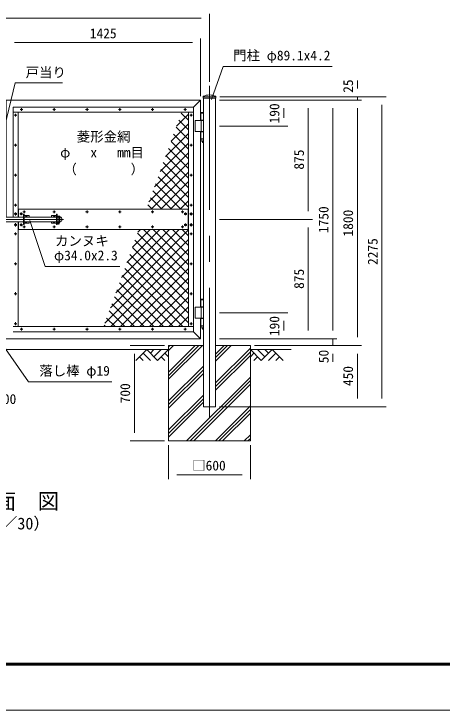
# Model space of a CAD drawing. Units: millimetres, scale not verified. Extents: x -6300 to 6300, y -4455 to 4455.
# Drawn here: x -1255 to 1884, y -4455 to 652 of the extents above; entities that cross this region are included whole.
import ezdxf
from ezdxf.enums import TextEntityAlignment as Align

# ---------------------------------------------------------------- set-up
doc = ezdxf.new("R2010")
doc.units = ezdxf.units.MM
doc.header["$LTSCALE"] = 30
doc.linetypes.add('USER1', pattern=[50.8, 31.75, -6.35, 6.35, -6.35])
for name, color, linetype, lineweight in [('0-0_D-STR1', 1, 'Continuous', 18), ('0-1_D-BMK', 2, 'USER1', 13), ('0-2_D-DCR-HCH', 7, 'Continuous', 9), ('0-3_D-STR4', 7, 'Continuous', 9), ('0-4_D-STR2', 7, 'Continuous', 9), ('0-5_D-STR3', 3, 'Continuous', 13), ('0-6_D-BGD', 7, 'Continuous', 9), ('0-7_D-STR-DIM', 7, 'Continuous', 9), ('0-9_D-STR-TXT', 7, 'Continuous', 9), ('0-A_D-TTL-TXT', 7, 'Continuous', 18), ('0-B_D-TTL', 7, 'Continuous', 9)]:
    doc.layers.add(name, color=color, linetype=linetype, lineweight=lineweight)
doc.styles.add('ＭＳ ゴシック', font='')
doc.styles.get('ＭＳ ゴシック').set_extended_font_data('MS Gothic')

msp = doc.modelspace()

# ---------------------------------------------------------------- linework, layer by layer
at = {"layer": '0-0_D-STR1'}
for p, q in [((62.82, -31.32), (113.62, 19.48)), ((225.12, 44.48), (132.12, 44.48)), ((132.12, 44.48), (132.12, 34.48)), ((225.12, 34.48), (132.12, 34.48)), ((134.07, 34.48), (134.07, -2230.52)), ((223.17, 34.48), (223.17, -2230.52)), ((225.12, 44.48), (225.12, 34.48)), ((113.62, -1500.52), (113.62, -210.52)), ((62.82, -1679.72), (113.62, -1730.52)), ((223.17, -2230.52), (134.07, -2230.52))]:
    msp.add_line(p, q, dxfattribs=at)
for points in [[(113.62, -130.52), (113.62, 19.48), (-1311.38, 19.48), (-1311.38, -838.52)], [(-1260.58, -1679.72), (62.82, -1679.72), (62.82, -31.32), (-1260.58, -31.32), (-1260.58, -838.52)], [(-1311.38, -1730.52), (113.62, -1730.52), (113.62, -1580.52)]]:
    msp.add_lwpolyline(points, dxfattribs=at)
for centre, radius, start, end in [((178.62, -46.18), 103.66, 64.33066, 115.66934), ((135.32, 44.48), 3.2, 120.05225, 180), ((221.92, 44.48), 3.2, 0, 59.94775)]:
    msp.add_arc(centre, radius, start, end, dxfattribs=at)
at = {"layer": '0-1_D-BMK'}
for p, q in [((178.62, -2310.52), (178.62, 124.48)), ((-1208.86, -49.32), (-1188.91, -49.32)), ((-1198.88, -59.29), (-1198.88, -39.34)), ((-968.86, -49.32), (-948.91, -49.32)), ((-958.88, -59.29), (-958.88, -39.34)), ((-728.86, -49.32), (-708.91, -49.32)), ((-718.88, -59.29), (-718.88, -39.34)), ((-488.86, -49.32), (-468.91, -49.32)), ((-478.88, -59.29), (-478.88, -39.34)), ((-248.86, -49.32), (-228.91, -49.32)), ((-238.88, -59.29), (-238.88, -39.34)), ((11.09, -49.32), (-8.86, -49.32)), ((1.12, -59.29), (1.12, -39.34)), ((-1232.61, -90.52), (-1252.56, -90.52)), ((-1242.58, -100.49), (-1242.58, -80.54)), ((34.84, -90.52), (54.79, -90.52)), ((44.82, -100.49), (44.82, -80.54)), ((-1242.58, -320.49), (-1242.58, -300.54)), ((44.82, -320.49), (44.82, -300.54)), ((-1232.61, -310.52), (-1252.56, -310.52)), ((34.84, -310.52), (54.79, -310.52)), ((-1232.61, -530.52), (-1252.56, -530.52)), ((-1242.58, -540.49), (-1242.58, -520.54)), ((34.84, -530.52), (54.79, -530.52)), ((44.82, -540.49), (44.82, -520.54)), ((-1232.61, -750.52), (-1252.56, -750.52)), ((-1242.58, -760.49), (-1242.58, -740.54)), ((34.84, -750.52), (54.79, -750.52)), ((44.82, -760.49), (44.82, -740.54)), ((-1232.58, -815.52), (-1252.58, -815.52)), ((-1242.58, -804.38), (-1242.58, -826.66)), ((-1190.88, -815.52), (-1210.88, -815.52)), ((-1200.88, -805.52), (-1200.88, -825.52)), ((-1168.91, -800.52), (-1188.86, -800.52)), ((-1178.88, -810.49), (-1178.88, -790.54)), ((-968.86, -800.52), (-948.91, -800.52)), ((-958.88, -810.49), (-958.88, -790.54)), ((-728.86, -800.52), (-708.91, -800.52)), ((-718.88, -810.49), (-718.88, -790.54)), ((-488.86, -800.52), (-468.91, -800.52)), ((-478.88, -810.49), (-478.88, -790.54)), ((-248.86, -800.52), (-228.91, -800.52)), ((-238.88, -810.49), (-238.88, -790.54)), ((-28.86, -800.52), (-8.91, -800.52)), ((-18.88, -810.49), (-18.88, -790.54)), ((-6.88, -815.52), (13.12, -815.52)), ((3.12, -805.52), (3.12, -825.52)), ((34.82, -815.52), (54.82, -815.52)), ((44.82, -804.38), (44.82, -826.66)), ((-891.13, -855.52), (-1811.13, -855.52)), ((-926.13, -829.77), (-926.13, -892.68)), ((-1232.58, -895.52), (-1252.58, -895.52)), ((-1242.58, -884.38), (-1242.58, -906.66)), ((-1190.88, -895.52), (-1210.88, -895.52)), ((-1200.88, -885.52), (-1200.88, -905.52)), ((-1168.91, -910.52), (-1188.86, -910.52)), ((-1178.88, -900.54), (-1178.88, -920.49)), ((-968.86, -910.52), (-948.91, -910.52)), ((-958.88, -900.54), (-958.88, -920.49)), ((-728.86, -910.52), (-708.91, -910.52)), ((-718.88, -900.54), (-718.88, -920.49)), ((-488.86, -910.52), (-468.91, -910.52)), ((-478.88, -900.54), (-478.88, -920.49)), ((-248.86, -910.52), (-228.91, -910.52)), ((-238.88, -900.54), (-238.88, -920.49)), ((-28.86, -910.52), (-8.91, -910.52)), ((-18.88, -900.54), (-18.88, -920.49)), ((-6.88, -895.52), (13.12, -895.52)), ((3.12, -885.52), (3.12, -905.52)), ((34.82, -895.52), (54.82, -895.52)), ((44.82, -884.38), (44.82, -906.66)), ((-1232.61, -960.52), (-1252.56, -960.52)), ((-1242.58, -950.54), (-1242.58, -970.49)), ((34.84, -960.52), (54.79, -960.52)), ((44.82, -950.54), (44.82, -970.49)), ((-1242.58, -1170.54), (-1242.58, -1190.49)), ((44.82, -1170.54), (44.82, -1190.49)), ((-1232.61, -1180.52), (-1252.56, -1180.52)), ((34.84, -1180.52), (54.79, -1180.52)), ((-1232.61, -1400.52), (-1252.56, -1400.52)), ((-1242.58, -1390.54), (-1242.58, -1410.49)), ((34.84, -1400.52), (54.79, -1400.52)), ((44.82, -1390.54), (44.82, -1410.49)), ((-1232.61, -1620.52), (-1252.56, -1620.52)), ((-1242.58, -1610.54), (-1242.58, -1630.49)), ((34.84, -1620.52), (54.79, -1620.52)), ((44.82, -1610.54), (44.82, -1630.49)), ((-1208.86, -1661.72), (-1188.91, -1661.72)), ((-1198.88, -1651.74), (-1198.88, -1671.69)), ((-968.86, -1661.72), (-948.91, -1661.72)), ((-958.88, -1651.74), (-958.88, -1671.69)), ((-728.86, -1661.72), (-708.91, -1661.72)), ((-718.88, -1651.74), (-718.88, -1671.69)), ((-488.86, -1661.72), (-468.91, -1661.72)), ((-478.88, -1651.74), (-478.88, -1671.69)), ((-248.86, -1661.72), (-228.91, -1661.72)), ((-238.88, -1651.74), (-238.88, -1671.69)), ((11.09, -1661.72), (-8.86, -1661.72)), ((1.12, -1651.74), (1.12, -1671.69))]:
    msp.add_line(p, q, dxfattribs=at)
at = {"layer": '0-2_D-DCR-HCH'}
for p, q in [((-121.38, -1816.4), (-85.5, -1780.52)), ((-121.38, -2028.53), (126.63, -1780.52)), ((-121.38, -1789.88), (-112.02, -1780.52)), ((-121.38, -2002.01), (100.11, -1780.52)), ((-121.38, -1975.5), (73.6, -1780.52)), ((223.17, -1896.11), (338.76, -1780.52)), ((223.17, -1869.6), (312.25, -1780.52)), ((223.17, -1843.08), (285.73, -1780.52)), ((-281.02, -1810.52), (-360.83, -1890.34)), ((-307.62, -1837.13), (-254.17, -1890.34)), ((-281.02, -1810.52), (-201.2, -1890.34)), ((-254.41, -1837.13), (-227.8, -1810.52)), ((-227.8, -1863.73), (-174.59, -1810.52)), ((-201.2, -1890.34), (-121.38, -1810.52)), ((-147.99, -1837.13), (-121.38, -1863.61)), ((223.17, -2055.21), (478.62, -1799.76)), ((223.17, -2081.73), (478.62, -1826.28)), ((558.44, -1890.34), (478.62, -1810.52)), ((505.23, -1837.13), (478.62, -1863.61)), ((585.04, -1863.73), (531.83, -1810.52)), ((638.26, -1810.52), (558.44, -1890.34)), ((611.79, -1837.26), (585.04, -1810.52)), ((664.86, -1837.13), (611.41, -1890.34)), ((638.26, -1810.52), (718.07, -1890.34)), ((-334.23, -1863.73), (-307.5, -1890.34)), ((-174.59, -1863.73), (-147.86, -1890.34)), ((223.17, -2108.24), (478.62, -1852.79)), ((531.83, -1863.73), (505.1, -1890.34)), ((691.47, -1863.73), (664.74, -1890.34)), ((-121.38, -2187.63), (134.07, -1932.18)), ((-121.38, -2214.15), (134.07, -1958.7)), ((-121.38, -2240.66), (134.07, -1985.21)), ((9.99, -2480.52), (478.62, -2011.89)), ((36.51, -2480.52), (478.62, -2038.41)), ((63.03, -2480.52), (478.62, -2064.93)), ((-121.38, -2399.76), (134.07, -2144.31)), ((-121.38, -2426.28), (134.07, -2170.83)), ((-121.38, -2452.79), (134.07, -2197.34)), ((222.12, -2480.52), (478.62, -2224.02)), ((248.64, -2480.52), (478.62, -2250.54)), ((275.16, -2480.52), (478.62, -2277.06)), ((434.26, -2480.52), (478.62, -2436.16)), ((460.77, -2480.52), (478.62, -2462.67))]:
    msp.add_line(p, q, dxfattribs=at)
at = {"layer": '0-3_D-STR4'}
for p, q in [((-121.38, -2480.52), (-121.38, -1780.52)), ((-121.38, -1780.52), (134.07, -1780.52)), ((223.17, -1780.52), (478.62, -1780.52)), ((478.62, -2480.52), (478.62, -1780.52)), ((478.62, -2480.52), (-121.38, -2480.52))]:
    msp.add_line(p, q, dxfattribs=at)
at = {"layer": '0-4_D-STR2'}
for p, q in [((-62.27, -170.76), (24.82, -83.67)), ((24.82, -128.22), (-27.68, -75.72)), ((24.82, -198.93), (-46.55, -127.56)), ((-102.74, -281.94), (24.82, -154.38)), ((24.82, -269.64), (-65.42, -179.4)), ((-143.2, -393.11), (24.82, -225.09)), ((24.82, -340.35), (-84.29, -231.24)), ((-183.67, -504.29), (24.82, -295.8)), ((24.82, -411.06), (-103.15, -283.09)), ((24.82, -481.77), (-122.02, -334.93)), ((-224.13, -615.46), (24.82, -366.51)), ((24.82, -552.48), (-140.89, -386.77)), ((-264.6, -726.64), (24.82, -437.23)), ((24.82, -623.19), (-159.76, -438.61)), ((-247.76, -780.52), (24.82, -507.94)), ((24.82, -693.9), (-178.63, -490.45)), ((24.82, -764.61), (-197.5, -542.29)), ((-29.98, -780.52), (-216.37, -594.14)), ((-177.05, -780.52), (24.82, -578.65)), ((-100.7, -780.52), (-235.24, -645.98)), ((-106.34, -780.52), (24.82, -649.36)), ((-171.41, -780.52), (-254.11, -697.82)), ((-242.12, -780.52), (-272.97, -749.66)), ((-35.63, -780.52), (24.82, -720.07)), ((-547.85, -1504.87), (24.82, -932.2)), ((-507.38, -1393.69), (-44.21, -930.52)), ((-466.92, -1282.52), (-114.92, -930.52)), ((-426.45, -1171.34), (-185.63, -930.52)), ((-385.99, -1060.17), (-256.34, -930.52)), ((24.82, -1330.3), (-348.45, -957.03)), ((-345.52, -948.99), (-327.05, -930.52)), ((24.82, -1259.59), (-304.25, -930.52)), ((24.82, -1188.88), (-233.54, -930.52)), ((24.82, -1118.17), (-162.83, -930.52)), ((24.82, -1047.46), (-92.12, -930.52)), ((24.82, -976.74), (-21.41, -930.52)), ((-588.31, -1616.04), (24.82, -1002.91)), ((24.82, -1401.01), (-367.32, -1008.87)), ((24.82, -1471.72), (-386.19, -1060.71)), ((-543.28, -1641.72), (24.82, -1073.62)), ((24.82, -1542.43), (-405.06, -1112.55)), ((-472.57, -1641.72), (24.82, -1144.33)), ((24.82, -1613.14), (-423.93, -1164.4)), ((-17.31, -1641.72), (-442.79, -1216.24)), ((-401.86, -1641.72), (24.82, -1215.04)), ((-88.02, -1641.72), (-461.66, -1268.08)), ((-158.73, -1641.72), (-480.53, -1319.92)), ((-331.15, -1641.72), (24.82, -1285.75)), ((-229.44, -1641.72), (-499.4, -1371.76)), ((-260.44, -1641.72), (24.82, -1356.46)), ((-300.16, -1641.72), (-518.27, -1423.6)), ((-189.73, -1641.72), (24.82, -1427.17)), ((-370.87, -1641.72), (-537.14, -1475.45)), ((-441.58, -1641.72), (-556.01, -1527.29)), ((-119.01, -1641.72), (24.82, -1497.89)), ((-512.29, -1641.72), (-574.88, -1579.13)), ((-48.3, -1641.72), (24.82, -1568.6)), ((-583, -1641.72), (-593.75, -1630.97)), ((22.41, -1641.72), (24.82, -1639.31))]:
    msp.add_line(p, q, dxfattribs=at)
at = {"layer": '0-5_D-STR3'}
for p, q in [((-1260.58, -69.32), (62.82, -69.32)), ((-1222.58, -838.52), (-1222.58, -69.32)), ((24.82, -1641.72), (24.82, -69.32)), ((116.59, -75.52), (134.07, -75.52)), ((116.59, -75.52), (116.59, -127.52)), ((118.61, -70.52), (116.61, -72.52)), ((116.61, -72.52), (134.07, -72.52)), ((116.61, -75.52), (116.61, -72.52)), ((118.61, -70.52), (134.07, -70.52)), ((74.09, -130.52), (134.07, -130.52)), ((74.09, -130.52), (74.09, -210.52)), ((116.59, -127.52), (134.07, -127.52)), ((118.22, -130.52), (118.22, -210.52)), ((124.09, -127.52), (124.09, -130.52)), ((74.09, -210.52), (134.07, -210.52)), ((116.59, -213.52), (134.07, -213.52)), ((116.59, -213.52), (116.59, -265.52)), ((124.09, -210.52), (124.09, -213.52)), ((116.59, -265.52), (134.07, -265.52)), ((124.09, -265.52), (124.09, -280.52)), ((130.09, -290.52), (124.09, -280.52)), ((124.09, -280.52), (134.07, -280.52)), ((130.09, -290.52), (134.07, -290.52)), ((24.82, -780.52), (-1222.58, -780.52)), ((-1220.88, -780.52), (-1220.88, -838.52)), ((23.12, -780.52), (23.12, -930.52)), ((-1183.88, -838.52), (-1458.88, -838.52)), ((-1183.88, -818.02), (-1183.88, -893.02)), ((-1183.88, -818.02), (-1179.38, -818.02)), ((-1179.38, -818.02), (-1179.38, -893.02)), ((-1179.38, -827.02), (-1143.88, -827.02)), ((-943.38, -838.52), (-1179.38, -838.52)), ((-1143.88, -827.02), (-1143.88, -838.52)), ((-978.88, -827.02), (-978.88, -838.52)), ((-943.38, -827.02), (-978.88, -827.02)), ((-943.38, -818.02), (-943.38, -893.02)), ((-938.88, -818.02), (-943.38, -818.02)), ((-938.88, -818.02), (-938.88, -893.02)), ((-918.13, -838.52), (-938.88, -838.52)), ((-934.23, -833.82), (-934.23, -838.52)), ((-920.07, -833.02), (-932.33, -833.02)), ((-930.13, -833.82), (-930.13, -838.52)), ((-922.13, -833.82), (-922.13, -838.52)), ((-918.13, -838.52), (-918.13, -872.52)), ((-918.03, -833.82), (-918.03, -838.52)), ((-1183.88, -872.52), (-1458.88, -872.52)), ((-1222.58, -1641.72), (-1222.58, -872.52)), ((-1220.88, -872.52), (-1220.88, -930.52)), ((-1183.88, -893.02), (-1179.38, -893.02)), ((-943.38, -872.52), (-1179.38, -872.52)), ((-1179.38, -884.02), (-1143.88, -884.02)), ((-1143.88, -872.52), (-1143.88, -884.02)), ((-978.88, -872.52), (-978.88, -884.02)), ((-943.38, -884.02), (-978.88, -884.02)), ((-938.88, -893.02), (-943.38, -893.02)), ((-918.13, -872.52), (-938.88, -872.52)), ((-938.88, -887.4), (-930.13, -887.4)), ((-934.23, -872.52), (-934.23, -878.22)), ((-918.03, -878.22), (-934.23, -878.22)), ((-919.7, -879.02), (-932.28, -879.02)), ((-930.13, -872.52), (-930.13, -878.22)), ((-930.13, -879.02), (-930.13, -887.72)), ((-922.13, -887.72), (-930.13, -887.72)), ((-929.33, -888.52), (-930.13, -887.72)), ((-929.33, -879.02), (-929.33, -888.52)), ((-922.93, -888.52), (-929.33, -888.52)), ((-922.93, -879.02), (-922.93, -888.52)), ((-922.93, -888.52), (-922.13, -887.72)), ((-922.13, -872.52), (-922.13, -878.22)), ((-922.13, -879.02), (-922.13, -887.72)), ((-918.03, -872.52), (-918.03, -878.22)), ((24.82, -930.52), (-1222.58, -930.52)), ((116.59, -1445.52), (134.07, -1445.52)), ((116.59, -1445.52), (116.59, -1497.52)), ((118.61, -1440.52), (116.61, -1442.52)), ((116.61, -1442.52), (134.07, -1442.52)), ((116.61, -1445.52), (116.61, -1442.52)), ((118.61, -1440.52), (134.07, -1440.52)), ((74.09, -1500.52), (134.07, -1500.52)), ((74.09, -1500.52), (74.09, -1580.52)), ((116.59, -1497.52), (134.07, -1497.52)), ((118.22, -1500.52), (118.22, -1580.52)), ((124.09, -1497.52), (124.09, -1500.52)), ((74.09, -1580.52), (134.07, -1580.52)), ((124.09, -1580.52), (124.09, -1583.52)), ((116.59, -1583.52), (134.07, -1583.52)), ((116.59, -1583.52), (116.59, -1635.52)), ((62.82, -1641.72), (-1260.58, -1641.72)), ((116.59, -1635.52), (134.07, -1635.52)), ((124.09, -1635.52), (124.09, -1650.52)), ((130.09, -1660.52), (124.09, -1650.52)), ((124.09, -1650.52), (134.07, -1650.52)), ((130.09, -1660.52), (134.07, -1660.52))]:
    msp.add_line(p, q, dxfattribs=at)
for points in [[(-1236.08, -811.77), (-1242.58, -808.01), (-1249.08, -811.77), (-1249.08, -819.27), (-1242.58, -823.02), (-1236.08, -819.27)], [(-1194.38, -811.77), (-1200.88, -808.01), (-1207.38, -811.77), (-1207.38, -819.27), (-1200.88, -823.02), (-1194.38, -819.27)], [(-3.38, -811.77), (3.12, -808.01), (9.62, -811.77), (9.62, -819.27), (3.12, -823.02), (-3.38, -819.27)], [(38.32, -811.77), (44.82, -808.01), (51.32, -811.77), (51.32, -819.27), (44.82, -823.02), (38.32, -819.27)], [(-1236.08, -891.77), (-1242.58, -888.01), (-1249.08, -891.77), (-1249.08, -899.27), (-1242.58, -903.02), (-1236.08, -899.27)], [(-1194.38, -891.77), (-1200.88, -888.01), (-1207.38, -891.77), (-1207.38, -899.27), (-1200.88, -903.02), (-1194.38, -899.27)], [(-3.38, -891.77), (3.12, -888.01), (9.62, -891.77), (9.62, -899.27), (3.12, -903.02), (-3.38, -899.27)], [(38.32, -891.77), (44.82, -888.01), (51.32, -891.77), (51.32, -899.27), (44.82, -903.02), (38.32, -899.27)]]:
    msp.add_lwpolyline(points, close=True, dxfattribs=at)
for centre, radius in [((-1198.88, -49.32), 4), ((-958.88, -49.32), 4), ((-718.88, -49.32), 4), ((-478.88, -49.32), 4), ((-238.88, -49.32), 4), ((1.12, -49.32), 4), ((-1242.58, -90.52), 4), ((44.82, -90.52), 4), ((-1242.58, -310.52), 4), ((44.82, -310.52), 4), ((-1242.58, -530.52), 4), ((44.82, -530.52), 4), ((-1242.58, -750.52), 4), ((44.82, -750.52), 4), ((-1242.58, -815.52), 6.25), ((-1200.88, -815.52), 6.25), ((-1178.88, -800.52), 4), ((-958.88, -800.52), 4), ((-718.88, -800.52), 4), ((-478.88, -800.52), 4), ((-238.88, -800.52), 4), ((-18.88, -800.52), 4), ((3.12, -815.52), 6.25), ((44.82, -815.52), 6.25), ((-1242.58, -895.52), 6.25), ((-1200.88, -895.52), 6.25), ((-1178.88, -910.52), 4), ((-958.88, -910.52), 4), ((-718.88, -910.52), 4), ((-478.88, -910.52), 4), ((-238.88, -910.52), 4), ((-18.88, -910.52), 4), ((3.12, -895.52), 6.25), ((44.82, -895.52), 6.25), ((-1242.58, -960.52), 4), ((44.82, -960.52), 4), ((-1242.58, -1180.52), 4), ((44.82, -1180.52), 4), ((-1242.58, -1400.52), 4), ((44.82, -1400.52), 4), ((-1242.58, -1620.52), 4), ((44.82, -1620.52), 4), ((-1198.88, -1661.72), 4), ((-958.88, -1661.72), 4), ((-718.88, -1661.72), 4), ((-478.88, -1661.72), 4), ((-238.88, -1661.72), 4), ((1.12, -1661.72), 4)]:
    msp.add_circle(centre, radius, dxfattribs=at)
for centre, radius, start, end in [((-1163.88, -840.52), 8, 14.47751, 165.52249), ((-958.88, -840.52), 8, 14.47751, 165.52249), ((-932.18, -836.03), 3.02, 47.18249, 132.81751), ((-926.13, -843.42), 10.4, 67.38014, 112.61986), ((-920.08, -836.05), 3.03, 47.363, 132.637), ((-918.13, -855.52), 17, 270, 90), ((-1163.88, -870.52), 8, 194.47751, 345.52249), ((-958.88, -870.52), 8, 194.47751, 345.52249), ((-932.18, -876), 3.02, 227.28053, 312.71947), ((-926.13, -868.62), 10.4, 247.38014, 292.61986), ((-920.08, -876.08), 2.96, 226.1605, 313.8395)]:
    msp.add_arc(centre, radius, start, end, dxfattribs=at)
at = {"layer": '0-6_D-BGD'}
for p, q in [((-2521.38, -1810.52), (-121.38, -1810.52)), ((478.62, -1810.52), (778.62, -1810.52))]:
    msp.add_line(p, q, dxfattribs=at)
at = {"layer": '0-7_D-STR-DIM'}
for p, q in [((-2761.38, 621.48), (118.62, 621.48)), ((178.62, 154.48), (178.62, 651.48)), ((113.62, 49.48), (113.62, 471.48)), ((-1251.38, 441.48), (-1191.38, 441.48)), ((-1251.38, 441.48), (53.62, 441.48)), ((1263.17, 104.48), (1263.17, 164.48)), ((253.17, 19.48), (933.17, 19.48)), ((253.17, 19.48), (1113.17, 19.48)), ((253.17, 19.48), (1293.17, 19.48)), ((253.17, 19.48), (753.17, 19.48)), ((253.17, 19.48), (1293.17, 19.48)), ((255.12, 44.48), (1473.17, 44.48)), ((255.12, 44.48), (1293.17, 44.48)), ((1263.17, 19.48), (1263.17, 44.48)), ((723.17, -40.52), (723.17, -110.52)), ((903.17, -40.52), (903.17, -795.52)), ((1083.17, -40.52), (1083.17, -1670.52)), ((1263.17, -40.52), (1263.17, -1720.52)), ((1263.17, -40.52), (1263.17, -100.52)), ((1443.17, -15.52), (1443.17, -2170.52)), ((253.17, -170.52), (753.17, -170.52)), ((253.17, -855.52), (933.17, -855.52)), ((253.17, -855.52), (933.17, -855.52)), ((903.17, -915.52), (903.17, -1670.52)), ((253.17, -1540.52), (753.17, -1540.52)), ((723.17, -1670.52), (723.17, -1600.52)), ((1083.17, -1670.52), (1083.17, -1610.52)), ((253.17, -1730.52), (933.17, -1730.52)), ((253.17, -1730.52), (1113.17, -1730.52)), ((253.17, -1730.52), (1113.17, -1730.52)), ((253.17, -1730.52), (753.17, -1730.52)), ((1083.17, -1730.52), (1083.17, -1780.52)), ((-151.38, -1780.52), (-401.38, -1780.52)), ((508.62, -1780.52), (1293.17, -1780.52)), ((508.62, -1780.52), (1113.17, -1780.52)), ((508.62, -1780.52), (1293.17, -1780.52)), ((-371.38, -2420.52), (-371.38, -1840.52)), ((1083.17, -1840.52), (1083.17, -1900.52)), ((1263.17, -1840.52), (1263.17, -2170.52)), ((253.17, -2230.52), (1473.17, -2230.52)), ((253.17, -2230.52), (1293.17, -2230.52)), ((-151.38, -2480.52), (-401.38, -2480.52)), ((-121.38, -2510.52), (-121.38, -2760.52)), ((478.62, -2510.52), (478.62, -2760.52)), ((-61.38, -2730.52), (418.62, -2730.52))]:
    msp.add_line(p, q, dxfattribs=at)
at = {"layer": '0-9_D-STR-TXT'}
for points in [[(1078.26, 265.45), (278.14, 265.45), (192.96, 23.57)], [(-897.72, 146.39), (-1245.17, 146.39), (-1321.11, -169.37)], [(-479.21, -1199.93), (-1025.02, -1199.93), (-1138.02, -863.84)], [(-536.17, -2048.13), (-1147.07, -2048.13), (-1350.8, -1756.23)]]:
    msp.add_lwpolyline(points, dxfattribs=at)
at = {"layer": '0-B_D-TTL', "color": 2, "lineweight": 18}
msp.add_lwpolyline([(-6300, 4455), (6300, 4455), (6300, -4455), (-6300, -4455)], close=True, dxfattribs=at)
at = {"layer": '0-B_D-TTL'}
for points in [[(-5895, 4125), (5895, 4125), (5895, -4125), (-5895, -4125)], [(-5891.25, 4121.25), (5891.25, 4121.25), (5891.25, -4121.25), (-5891.25, -4121.25)], [(-5887.5, 4117.5), (5887.5, 4117.5), (5887.5, -4117.5), (-5887.5, -4117.5)], [(-5883.75, 4113.75), (5883.75, 4113.75), (5883.75, -4113.75), (-5883.75, -4113.75)], [(-5880, 4110), (5880, 4110), (5880, -4110), (-5880, -4110)]]:
    msp.add_lwpolyline(points, close=True, dxfattribs=at)

# ---------------------------------------------------------------- texts
at = {"layer": '0-7_D-STR-DIM', "style": 'ＭＳ ゴシック'}
for s, p in [('1425', (-698.26, 451.6)), ('□200', (-1483.01, -2230.91)), ('□600', (52.39, -2718.89))]:
    msp.add_text(s, height=72.14, dxfattribs=at).set_placement(p, align=Align.BOTTOM_LEFT)
for s, p in [('25', (1253.05, 73.07)), ('190', (713.05, -151.49)), ('875', (893.05, -490.36)), ('1750', (1073.05, -955.87)), ('1800', (1253.05, -980.87)), ('2275', (1433.05, -1189.92)), ('875', (893.05, -1365.36)), ('190', (713.05, -1711.49)), ('50', (1073.66, -1910.35)), ('450', (1253.05, -2078.27)), ('700', (-381.5, -2204.77))]:
    msp.add_text(s, height=72.14, rotation=90, dxfattribs=at).set_placement(p, align=Align.BOTTOM_LEFT)
at = {"layer": '0-9_D-STR-TXT', "style": 'ＭＳ ゴシック'}
for s, p in [('門柱 φ89.1x4.2', (352.62, 289.27)), ('戸当り', (-1168.78, 165.65)), ('菱形金網', (-794.05, -306.01)), ('φ   x   mm目', (-915.88, -422.4)), ('（\u3000\u3000\u3000\u3000）', (-891.52, -544.87)), ('カンヌキ', (-953.2, -1070.58)), ('φ34.0x2.3', (-960.81, -1177.63)), ('落し棒 φ19', (-1068.4, -2023.73))]:
    msp.add_text(s, height=72.14, dxfattribs=at).set_placement(p, align=Align.BOTTOM_LEFT)
at = {"layer": '0-A_D-TTL-TXT', "style": 'ＭＳ ゴシック'}
for s, height, p in [('正\u3000面\u3000図', 115.5, (-1711.23, -3015.92)), ('（S=1／30）', 86.66, (-1643, -3155.71))]:
    msp.add_text(s, height=height, dxfattribs=at).set_placement(p, align=Align.BOTTOM_LEFT)

doc.saveas('drawing.dxf')
